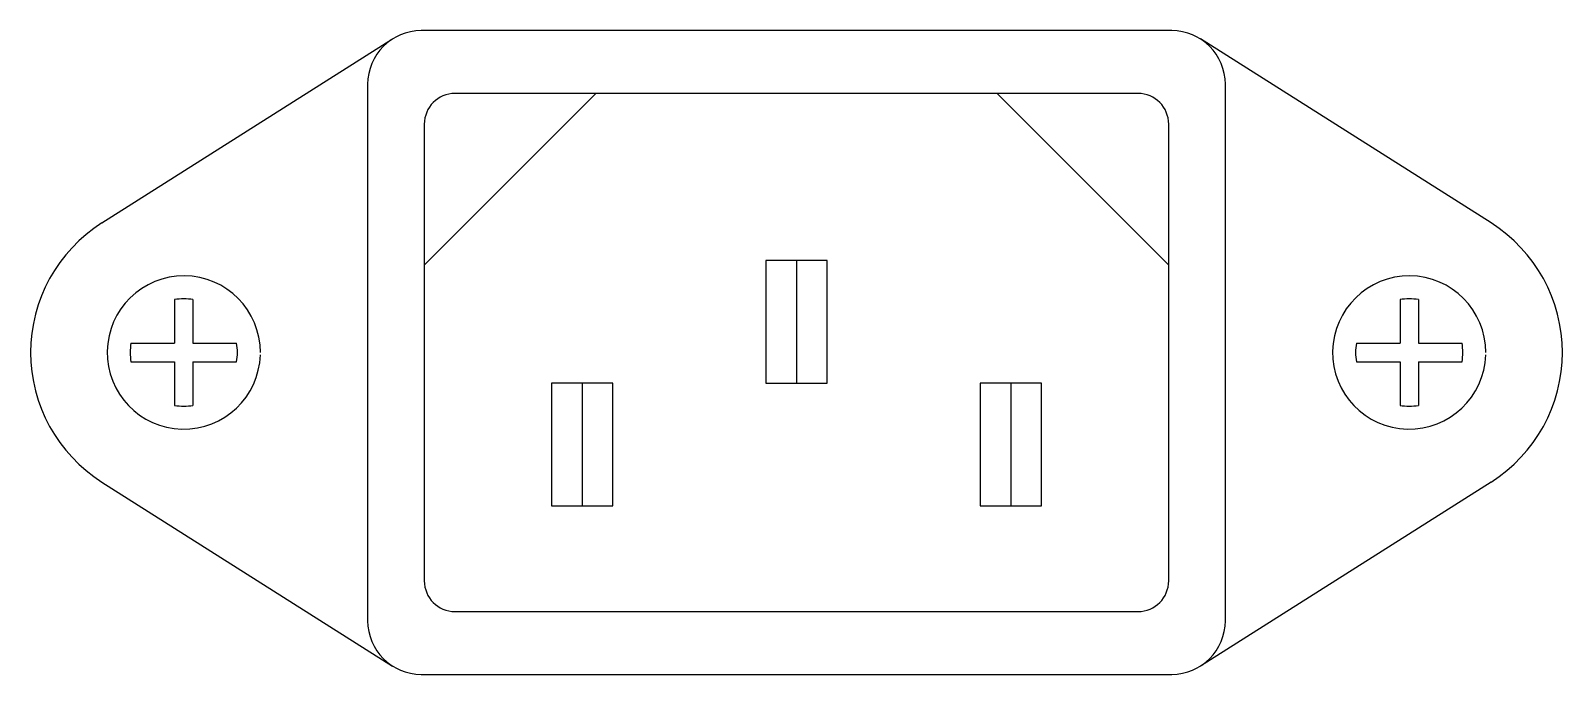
# Model space of a CAD drawing. Extents: x -5 to 45, y -10.5 to 10.5.
import ezdxf

# ---------------------------------------------------------------- set-up
doc = ezdxf.new("R2010")
doc.units = 0
doc.layers.add('KOMPONENT', color=10, linetype='CONTINUOUS')

msp = doc.modelspace()

# ---------------------------------------------------------------- linework, layer by layer
at = {"layer": 'KOMPONENT', "color": 0}
for p, q in [((32.25, 10.5), (7.75, 10.5)), ((6, 8.75), (6, -8.75)), ((34, -8.75), (34, 8.75)), ((31.15, 8.45), (8.85, 8.45)), ((7.85, 7.45), (7.85, -7.45)), ((32.15, -7.45), (32.15, 7.45)), ((21, 3), (19, 3)), ((19, 3), (19, -1)), ((21, -1), (21, 3)), ((14, -1), (12, -1)), ((12, -1), (12, -5)), ((14, -5), (14, -1)), ((19, -1), (21, -1)), ((28, -1), (26, -1)), ((26, -1), (26, -5)), ((28, -5), (28, -1)), ((12, -5), (14, -5)), ((26, -5), (28, -5)), ((8.85, -8.45), (31.15, -8.45)), ((7.75, -10.5), (32.25, -10.5))]:
    msp.add_line(p, q, dxfattribs=at)
for points in [[(-2.674, 4.225), (6.814, 10.229)], [(42.674, 4.225), (33.186, 10.229)], [(13.45, 8.45), (7.85, 2.85)], [(26.55, 8.45), (32.15, 2.85)], [(20, 3), (20, -1)], [(-0.3, 1.724), (-0.3, 0.3)], [(0.3, 1.724), (0.3, 0.3)], [(39.7, 1.724), (39.7, 0.3)], [(40.3, 1.724), (40.3, 0.3)], [(-1.724, 0.3), (-0.3, 0.3)], [(0.3, 0.3), (1.724, 0.3)], [(38.276, 0.3), (39.7, 0.3)], [(40.3, 0.3), (41.724, 0.3)], [(-1.724, -0.3), (-0.3, -0.3)], [(-0.3, -0.3), (-0.3, -1.724)], [(0.3, -0.3), (1.724, -0.3)], [(0.3, -0.3), (0.3, -1.724)], [(38.276, -0.3), (39.7, -0.3)], [(39.7, -0.3), (39.7, -1.724)], [(40.3, -0.3), (40.3, -1.724)], [(40.3, -0.3), (41.724, -0.3)], [(13, -1), (13, -5)], [(27, -1), (27, -5)], [(-2.674, -4.225), (6.814, -10.229)], [(42.674, -4.225), (33.186, -10.229)]]:
    msp.add_lwpolyline(points, dxfattribs=at)
for centre, radius, start, end in [((7.75, 8.75), 1.75, 90, 180), ((32.25, 8.75), 1.75, 0, 90), ((8.85, 7.45), 1, 90, 180), ((31.15, 7.45), 1, 0, 90), ((0, 0), 5, 122.3245, 237.6755), ((40, 0), 5, 302.3245, 57.6755), ((0, 0), 2.5, 0, 358.1634), ((40, 0), 2.5, 0, 358.1634), ((0, 0), 1.75, 80.1291, 99.8709), ((40, 0), 1.75, 80.1291, 99.8709), ((0, 0), 1.75, 170.1291, 189.8709), ((0, 0), 1.75, 350.1291, 9.8709), ((40, 0), 1.75, 170.1291, 189.8709), ((40, 0), 1.75, 350.1291, 9.8709), ((0, 0), 1.75, 260.1291, 279.8709), ((40, 0), 1.75, 260.1291, 279.8709), ((8.85, -7.45), 1, 180, 270), ((31.15, -7.45), 1, 270, 0), ((7.75, -8.75), 1.75, 180, 270), ((32.25, -8.75), 1.75, 270, 0)]:
    msp.add_arc(centre, radius, start, end, dxfattribs=at)

doc.saveas('drawing.dxf')
